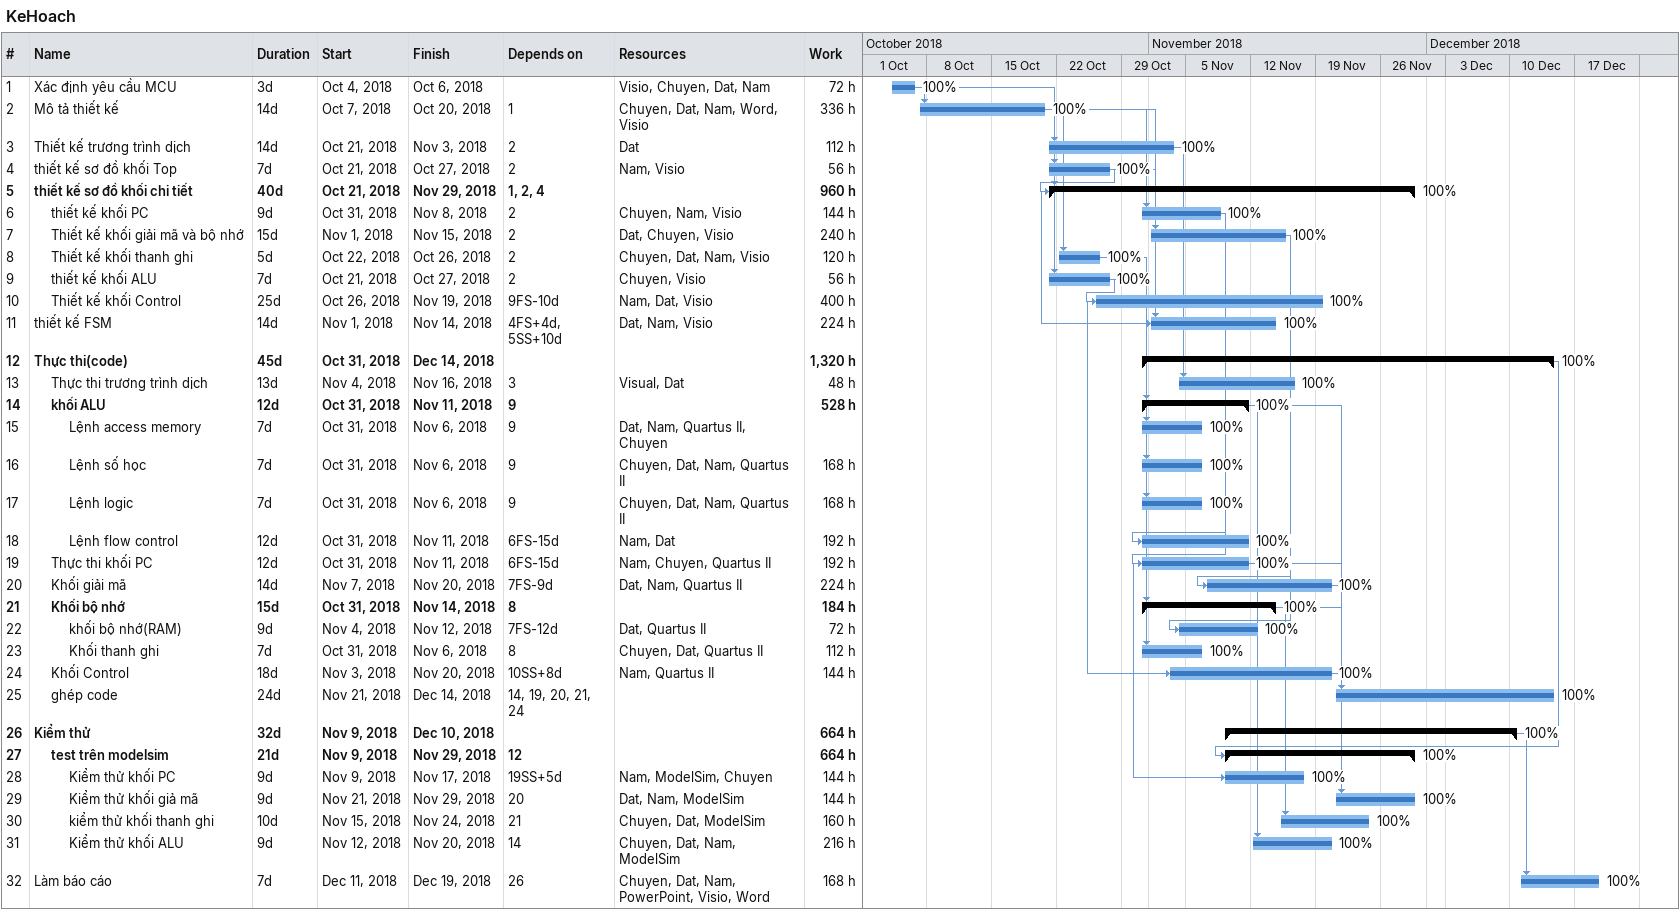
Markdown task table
KeHoach

| ID | Level | Task | Duration | Start | Finish | Predecessors | Resources | % complete | Work (h) |
|---|---|---|---|---|---|---|---|---|---|
| 1 | 1 | Xác định yêu cầu MCU | 3d | 2018-10-04 | 2018-10-06 |  | Visio, Chuyen, Dat, Nam | 100 | 72 |
| 2 | 1 | Mô tả thiết kế | 14d | 2018-10-07 | 2018-10-20 | 1 | Chuyen, Dat, Nam, Word, Visio | 100 | 336 |
| 3 | 1 | Thiết kế trương trình dịch | 14d | 2018-10-21 | 2018-11-03 | 2 | Dat | 100 | 112 |
| 4 | 1 | thiết kế sơ đồ khối Top | 7d | 2018-10-21 | 2018-10-27 | 2 | Nam, Visio | 100 | 56 |
| 5 | 1 | **thiết kế sơ đồ khối chi tiết** | 40d | 2018-10-21 | 2018-11-29 | 1, 2, 4 |  | 100 | 960 |
| 6 | 2 | thiết kế khối PC | 9d | 2018-10-31 | 2018-11-08 | 2 | Chuyen, Nam, Visio | 100 | 144 |
| 7 | 2 | Thiết kế khối giải mã và bộ nhớ | 15d | 2018-11-01 | 2018-11-15 | 2 | Dat, Chuyen, Visio | 100 | 240 |
| 8 | 2 | Thiết kế khối thanh ghi | 5d | 2018-10-22 | 2018-10-26 | 2 | Chuyen, Dat, Nam, Visio | 100 | 120 |
| 9 | 2 | thiết kế khối ALU | 7d | 2018-10-21 | 2018-10-27 | 2 | Chuyen, Visio | 100 | 56 |
| 10 | 2 | Thiết kế khối Control | 25d | 2018-10-26 | 2018-11-19 | 9FS-10d | Nam, Dat, Visio | 100 | 400 |
| 11 | 1 | thiết kế FSM | 14d | 2018-11-01 | 2018-11-14 | 4FS+4d, 5SS+10d | Dat, Nam, Visio | 100 | 224 |
| 12 | 1 | **Thực thi(code)** | 45d | 2018-10-31 | 2018-12-14 |  |  | 100 | 1320 |
| 13 | 2 | Thực thi trương trình dịch | 13d | 2018-11-04 | 2018-11-16 | 3 | Visual, Dat | 100 | 48 |
| 14 | 2 | **khối ALU** | 12d | 2018-10-31 | 2018-11-11 | 9 |  | 100 | 528 |
| 15 | 3 | Lệnh access memory | 7d | 2018-10-31 | 2018-11-06 | 9 | Dat, Nam, Quartus II, Chuyen | 100 |  |
| 16 | 3 | Lệnh số học | 7d | 2018-10-31 | 2018-11-06 | 9 | Chuyen, Dat, Nam, Quartus II | 100 | 168 |
| 17 | 3 | Lệnh logic | 7d | 2018-10-31 | 2018-11-06 | 9 | Chuyen, Dat, Nam, Quartus II | 100 | 168 |
| 18 | 3 | Lệnh flow control | 12d | 2018-10-31 | 2018-11-11 | 6FS-15d | Nam, Dat | 100 | 192 |
| 19 | 2 | Thực thi khối PC | 12d | 2018-10-31 | 2018-11-11 | 6FS-15d | Nam, Chuyen, Quartus II | 100 | 192 |
| 20 | 2 | Khối giải mã | 14d | 2018-11-07 | 2018-11-20 | 7FS-9d | Dat, Nam, Quartus II | 100 | 224 |
| 21 | 2 | **Khối bộ nhớ** | 15d | 2018-10-31 | 2018-11-14 | 8 |  | 100 | 184 |
| 22 | 3 | khối bộ nhớ(RAM) | 9d | 2018-11-04 | 2018-11-12 | 7FS-12d | Dat, Quartus II | 100 | 72 |
| 23 | 3 | Khối thanh ghi | 7d | 2018-10-31 | 2018-11-06 | 8 | Chuyen, Dat, Quartus II | 100 | 112 |
| 24 | 2 | Khối Control | 18d | 2018-11-03 | 2018-11-20 | 10SS+8d | Nam, Quartus II | 100 | 144 |
| 25 | 2 | ghép code | 24d | 2018-11-21 | 2018-12-14 | 14, 19, 20, 21, 24 |  | 100 |  |
| 26 | 1 | **Kiểm thử** | 32d | 2018-11-09 | 2018-12-10 |  |  | 100 | 664 |
| 27 | 2 | **test trên modelsim** | 21d | 2018-11-09 | 2018-11-29 | 12 |  | 100 | 664 |
| 28 | 3 | Kiểm thử khối PC | 9d | 2018-11-09 | 2018-11-17 | 19SS+5d | Nam, ModelSim, Chuyen | 100 | 144 |
| 29 | 3 | Kiểm thử khối giả mã | 9d | 2018-11-21 | 2018-11-29 | 20 | Dat, Nam, ModelSim | 100 | 144 |
| 30 | 3 | kiểm thử khối thanh ghi | 10d | 2018-11-15 | 2018-11-24 | 21 | Chuyen, Dat, ModelSim | 100 | 160 |
| 31 | 3 | Kiểm thử khối ALU | 9d | 2018-11-12 | 2018-11-20 | 14 | Chuyen, Dat, Nam, ModelSim | 100 | 216 |
| 32 | 1 | Làm báo cáo | 7d | 2018-12-11 | 2018-12-19 | 26 | Chuyen, Dat, Nam, PowerPoint, Visio, Word | 100 | 168 |
